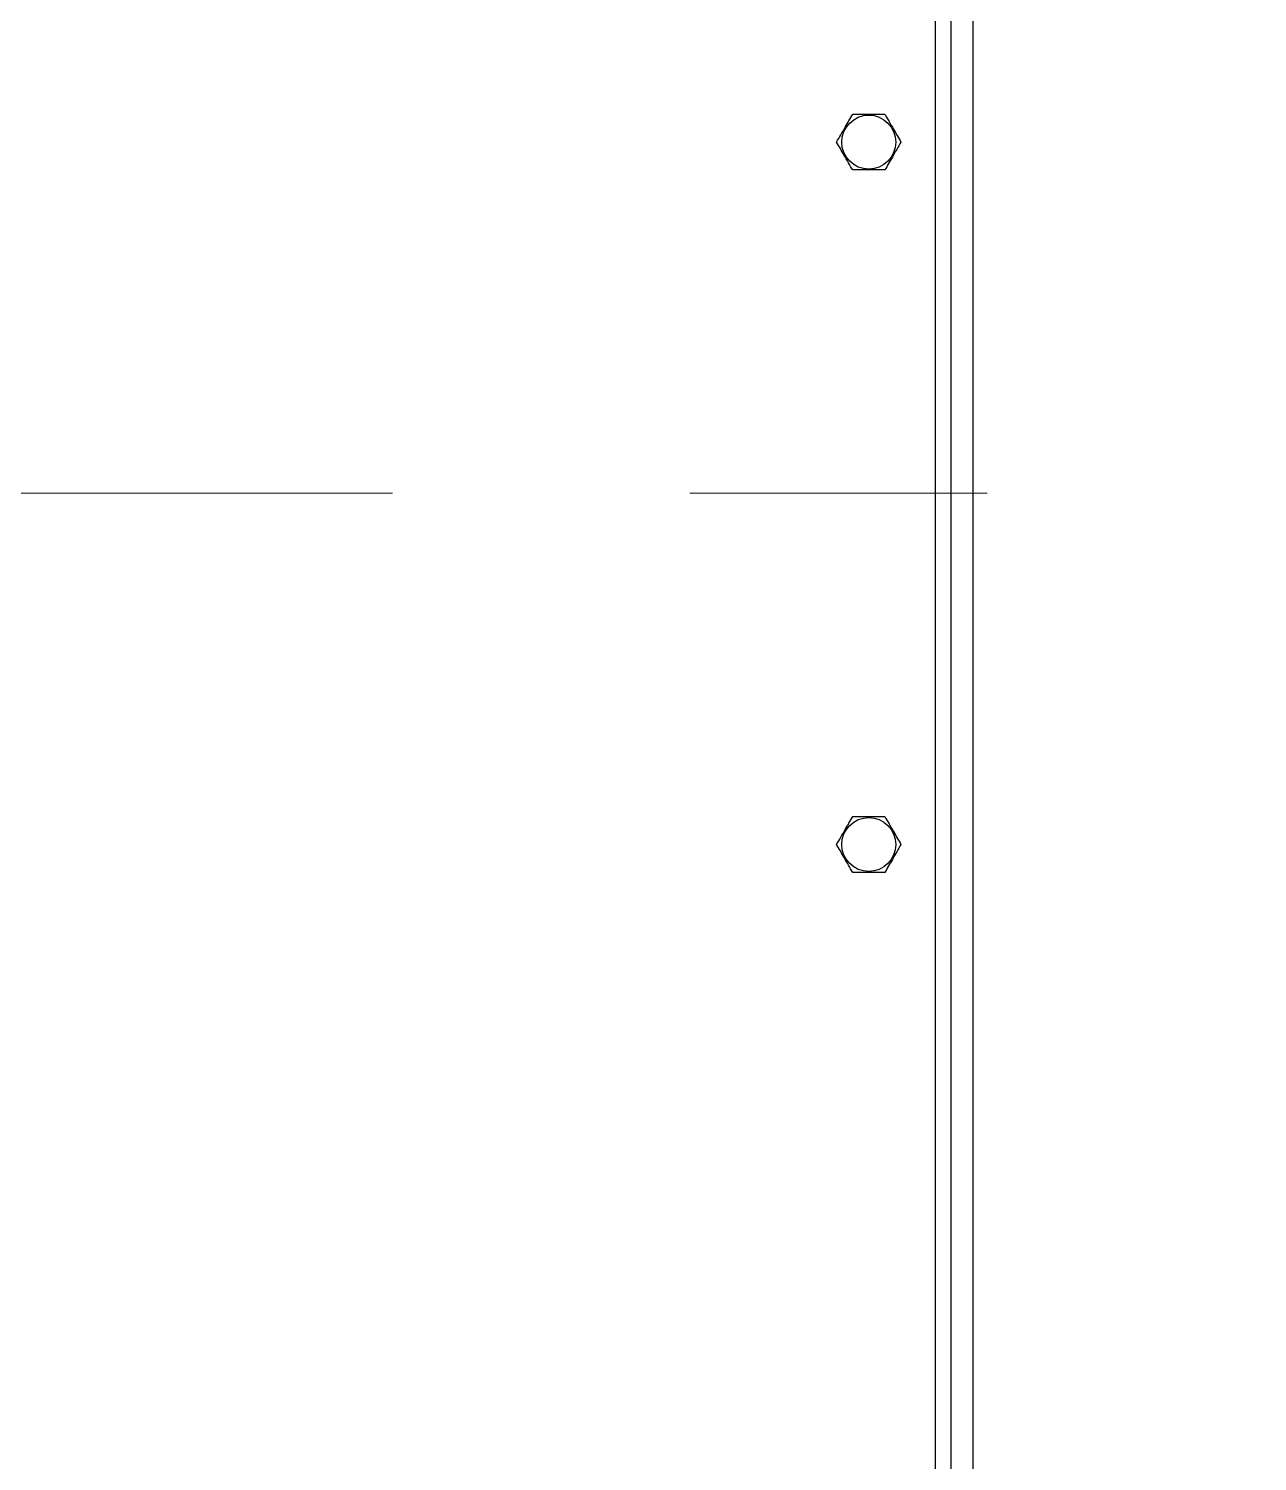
# Model space of a CAD drawing. Header units: millimetres. Extents: x 1293 to 41893, y 1011 to 26911.
# Drawn here: x 11011.6 to 11361.6, y 14328.1 to 14736 of the extents above; entities that cross this region are included whole.
import ezdxf

# ---------------------------------------------------------------- set-up
doc = ezdxf.new("R2010")
doc.units = ezdxf.units.MM
doc.header["$LTSCALE"] = 50
doc.linetypes.add('CENTERX2', pattern=[20.32, 12.7, -2.54, 2.54, -2.54])
doc.layers.add('CAPA_1', color=7, linetype='Continuous')

msp = doc.modelspace()

# ---------------------------------------------------------------- linework, layer by layer
at = {"color": 7, "linetype": 'Continuous', "lineweight": 25}
for p, q in [((11274.2568163, 15161.0592064), (11274.2568163, 14046.3592064)), ((11280.6068163, 15092.7092064), (11280.6068163, 14114.7092064)), ((11269.923483, 14211.3758731), (11269.923483, 14996.0425398))]:
    msp.add_line(p, q, dxfattribs=at)
for centre in [(11250.923483, 14703.7092064), (11250.923483, 14503.7092064)]:
    msp.add_circle(centre, 7.6922355, dxfattribs=at)
for points, knots in [([(11241.7580475, 14703.7092064), (11242.1557989, 14704.3981322), (11242.9599272, 14705.7909232), (11244.1513422, 14707.8545144), (11245.290247, 14709.8271554), (11245.9884599, 14711.0364956), (11246.3407652, 14711.6467064)], [0, 0, 0, 0, 0.26460741893, 0.53495290009, 0.765345785, 1, 1, 1, 1]), ([(11246.3407652, 14711.6467064), (11247.4413417, 14711.6467064), (11249.2950524, 14711.6467064), (11252.007834, 14711.6467064), (11253.9607522, 14711.6467064), (11255.1162426, 14711.6467064), (11255.5062008, 14711.6467064)], [0, 0, 0, 0, 0.36429153448, 0.61357941431, 0.86958966661, 1, 1, 1, 1]), ([(11255.5062008, 14711.6467064), (11255.9039522, 14710.9577807), (11256.7080805, 14709.5649897), (11257.8994954, 14707.5013985), (11259.0384002, 14705.5287575), (11259.7366131, 14704.3194173), (11260.0889185, 14703.7092064)], [0, 0, 0, 0, 0.2646074189, 0.5349529001, 0.765345785, 1, 1, 1, 1]), ([(11246.3407652, 14695.7717064), (11245.9430138, 14696.4606322), (11245.1388855, 14697.8534232), (11243.9474706, 14699.9170144), (11242.8085658, 14701.8896554), (11242.1103529, 14703.0989956), (11241.7580475, 14703.7092064)], [0, 0, 0, 0, 0.2646074189, 0.5349529001, 0.765345785, 1, 1, 1, 1]), ([(11260.0889185, 14703.7092064), (11259.6911671, 14703.0202807), (11258.8870388, 14701.6274897), (11257.6956238, 14699.5638985), (11256.556719, 14697.5912575), (11255.8585061, 14696.3819173), (11255.5062008, 14695.7717064)], [0, 0, 0, 0, 0.2646074189, 0.5349529001, 0.765345785, 1, 1, 1, 1]), ([(11255.5062008, 14695.7717064), (11255.1162362, 14695.7717064), (11253.9799059, 14695.7717064), (11252.0281012, 14695.7717064), (11249.3144084, 14695.7717064), (11247.4413387, 14695.7717064), (11246.3407652, 14695.7717064)], [0, 0, 0, 0, 0.1304108673, 0.3800085011, 0.635706974, 1, 1, 1, 1]), ([(11241.7580475, 14503.7092064), (11242.1557989, 14504.3981322), (11242.9599272, 14505.7909232), (11244.1513422, 14507.8545144), (11245.290247, 14509.8271554), (11245.9884599, 14511.0364956), (11246.3407652, 14511.6467064)], [0, 0, 0, 0, 0.26460741893, 0.53495290009, 0.765345785, 1, 1, 1, 1]), ([(11246.3407652, 14511.6467064), (11247.4413417, 14511.6467064), (11249.2950524, 14511.6467064), (11252.007834, 14511.6467064), (11253.9607522, 14511.6467064), (11255.1162426, 14511.6467064), (11255.5062008, 14511.6467064)], [0, 0, 0, 0, 0.36429153448, 0.61357941431, 0.86958966661, 1, 1, 1, 1]), ([(11255.5062008, 14511.6467064), (11255.9039522, 14510.9577807), (11256.7080805, 14509.5649897), (11257.8994954, 14507.5013985), (11259.0384002, 14505.5287575), (11259.7366131, 14504.3194173), (11260.0889185, 14503.7092064)], [0, 0, 0, 0, 0.2646074189, 0.5349529001, 0.765345785, 1, 1, 1, 1]), ([(11246.3407652, 14495.7717064), (11245.9430138, 14496.4606322), (11245.1388855, 14497.8534232), (11243.9474706, 14499.9170144), (11242.8085658, 14501.8896554), (11242.1103529, 14503.0989956), (11241.7580475, 14503.7092064)], [0, 0, 0, 0, 0.26460741893, 0.53495290009, 0.765345785, 1, 1, 1, 1]), ([(11260.0889185, 14503.7092064), (11259.6911671, 14503.0202807), (11258.8870388, 14501.6274897), (11257.6956238, 14499.5638985), (11256.556719, 14497.5912575), (11255.8585061, 14496.3819173), (11255.5062008, 14495.7717064)], [0, 0, 0, 0, 0.2646074189, 0.5349529001, 0.765345785, 1, 1, 1, 1]), ([(11255.5062008, 14495.7717064), (11255.1162362, 14495.7717064), (11253.9799059, 14495.7717064), (11252.0281012, 14495.7717064), (11249.3144084, 14495.7717064), (11247.4413387, 14495.7717064), (11246.3407652, 14495.7717064)], [0, 0, 0, 0, 0.1304108673, 0.3800085011, 0.635706974, 1, 1, 1, 1])]:
    msp.add_open_spline(points, degree=3, knots=knots, dxfattribs=at)
at = {"layer": 'CAPA_1', "linetype": 'CENTERX2', "lineweight": 18, "ltscale": 0.666667}
msp.add_line((17211.2795263, 14603.7092064), (6303.2863524, 14603.7092064), dxfattribs=at)

doc.saveas('drawing.dxf')
